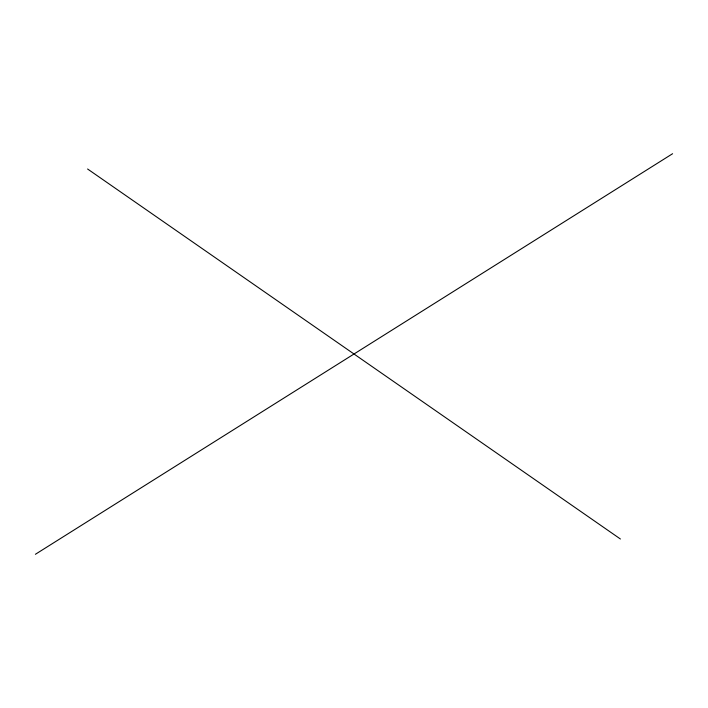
<?xml version="1.0" encoding="UTF-8"?>
<svg xmlns="http://www.w3.org/2000/svg" width="708" height="708" viewBox="0 0 708 708"><rect width="100%" height="100%" fill="white"/><g stroke="black" fill="none" stroke-linecap="round" stroke-linejoin="round"><path stroke-width="1.06" d="M35.4 554.284L672.6 153.716M87.588 169L620.412 539"/></g></svg>
